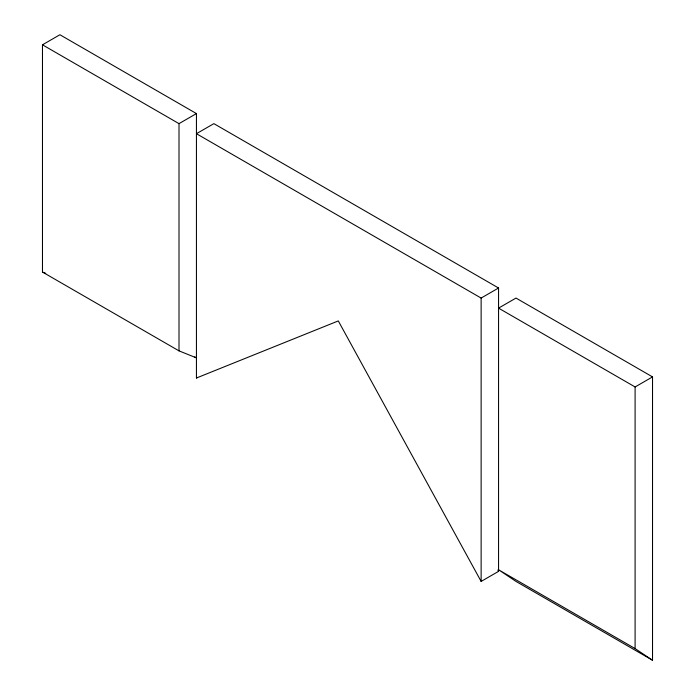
<?xml version="1.0" encoding="UTF-8"?>
<svg xmlns="http://www.w3.org/2000/svg" width="695" height="695" viewBox="0 0 695 695"><rect width="100%" height="100%" fill="white"/><g stroke="black" fill="none" stroke-linecap="round" stroke-linejoin="round"><path stroke-width="1.04" d="M194.73 356.9L196.442 357.882L179.006 350.871L42.473 272.049L42.473 44.81L59.9 34.75L196.442 113.58L196.442 378.011L338.3 320.925L481.131 581.42L498.558 571.36L498.558 288.008L213.869 123.641L196.442 133.701L481.131 298.068L498.558 288.008M42.473 44.81L179.006 123.641L196.442 113.58M196.442 378.011L197.528 377.385M652.527 376.899L515.994 298.068L498.558 308.128L635.1 386.959L652.527 376.899L652.527 660.25L515.994 581.42L498.558 569.761L635.1 648.583L652.527 660.25M42.473 272.049L45.74 273.361M497.837 570.03L498.558 571.36M635.1 386.959L635.1 648.583M481.131 298.068L481.131 581.42M179.006 123.641L179.006 350.871"/></g></svg>
